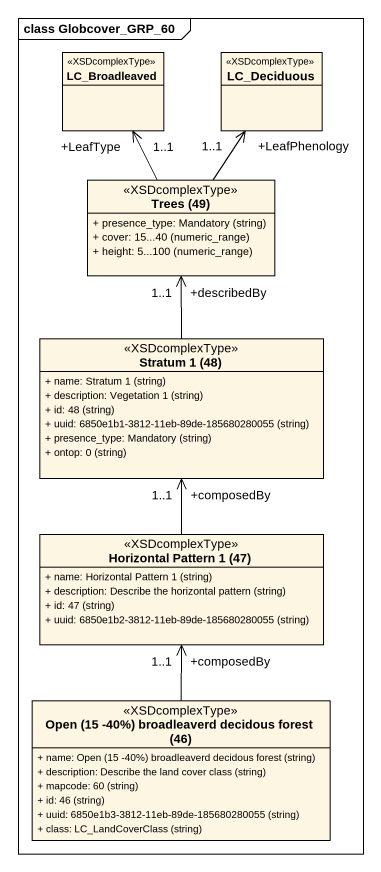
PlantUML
@startuml
mainframe class Globcover_GRP_60
hide circle
hide empty members
skinparam classAttributeIconSize 0
class LC_Broadleaved <<XSDcomplexType>>
class LC_Deciduous <<XSDcomplexType>>
class "Trees (49)" as Trees_49 <<XSDcomplexType>> {
  {field} + presence_type: Mandatory (string)
  {field} + cover: 15...40 (numeric_range)
  {field} + height: 5...100 (numeric_range)
}
class "Stratum 1 (48)" as Stratum_1_48 <<XSDcomplexType>> {
  {field} + name: Stratum 1 (string)
  {field} + description: Vegetation 1 (string)
  {field} + id: 48 (string)
  {field} + uuid: 6850e1b1-3812-11eb-89de-185680280055 (string)
  {field} + presence_type: Mandatory (string)
  {field} + ontop: 0 (string)
}
class "Horizontal Pattern 1 (47)" as Horizontal_Pattern_1_47 <<XSDcomplexType>> {
  {field} + name: Horizontal Pattern 1 (string)
  {field} + description: Describe the horizontal pattern (string)
  {field} + id: 47 (string)
  {field} + uuid: 6850e1b2-3812-11eb-89de-185680280055 (string)
}
class "Open (15 -40%) broadleaverd decidous forest (46)" as Open_15_40_broadleaverd <<XSDcomplexType>> {
  {field} + name: Open (15 -40%) broadleaverd decidous forest (string)
  {field} + description: Describe the land cover class (string)
  {field} + mapcode: 60 (string)
  {field} + id: 46 (string)
  {field} + uuid: 6850e1b3-3812-11eb-89de-185680280055 (string)
  {field} + class: LC_LandCoverClass (string)
}
Trees_49 -up-> "+LeafType\n1..1" LC_Broadleaved
Trees_49 -up-> "+LeafPhenology\n1..1" LC_Deciduous
Stratum_1_48 -up-> "+describedBy\n1..1" Trees_49
Horizontal_Pattern_1_47 -up-> "+composedBy\n1..1" Stratum_1_48
Open_15_40_broadleaverd -up-> "+composedBy\n1..1" Horizontal_Pattern_1_47
@enduml
